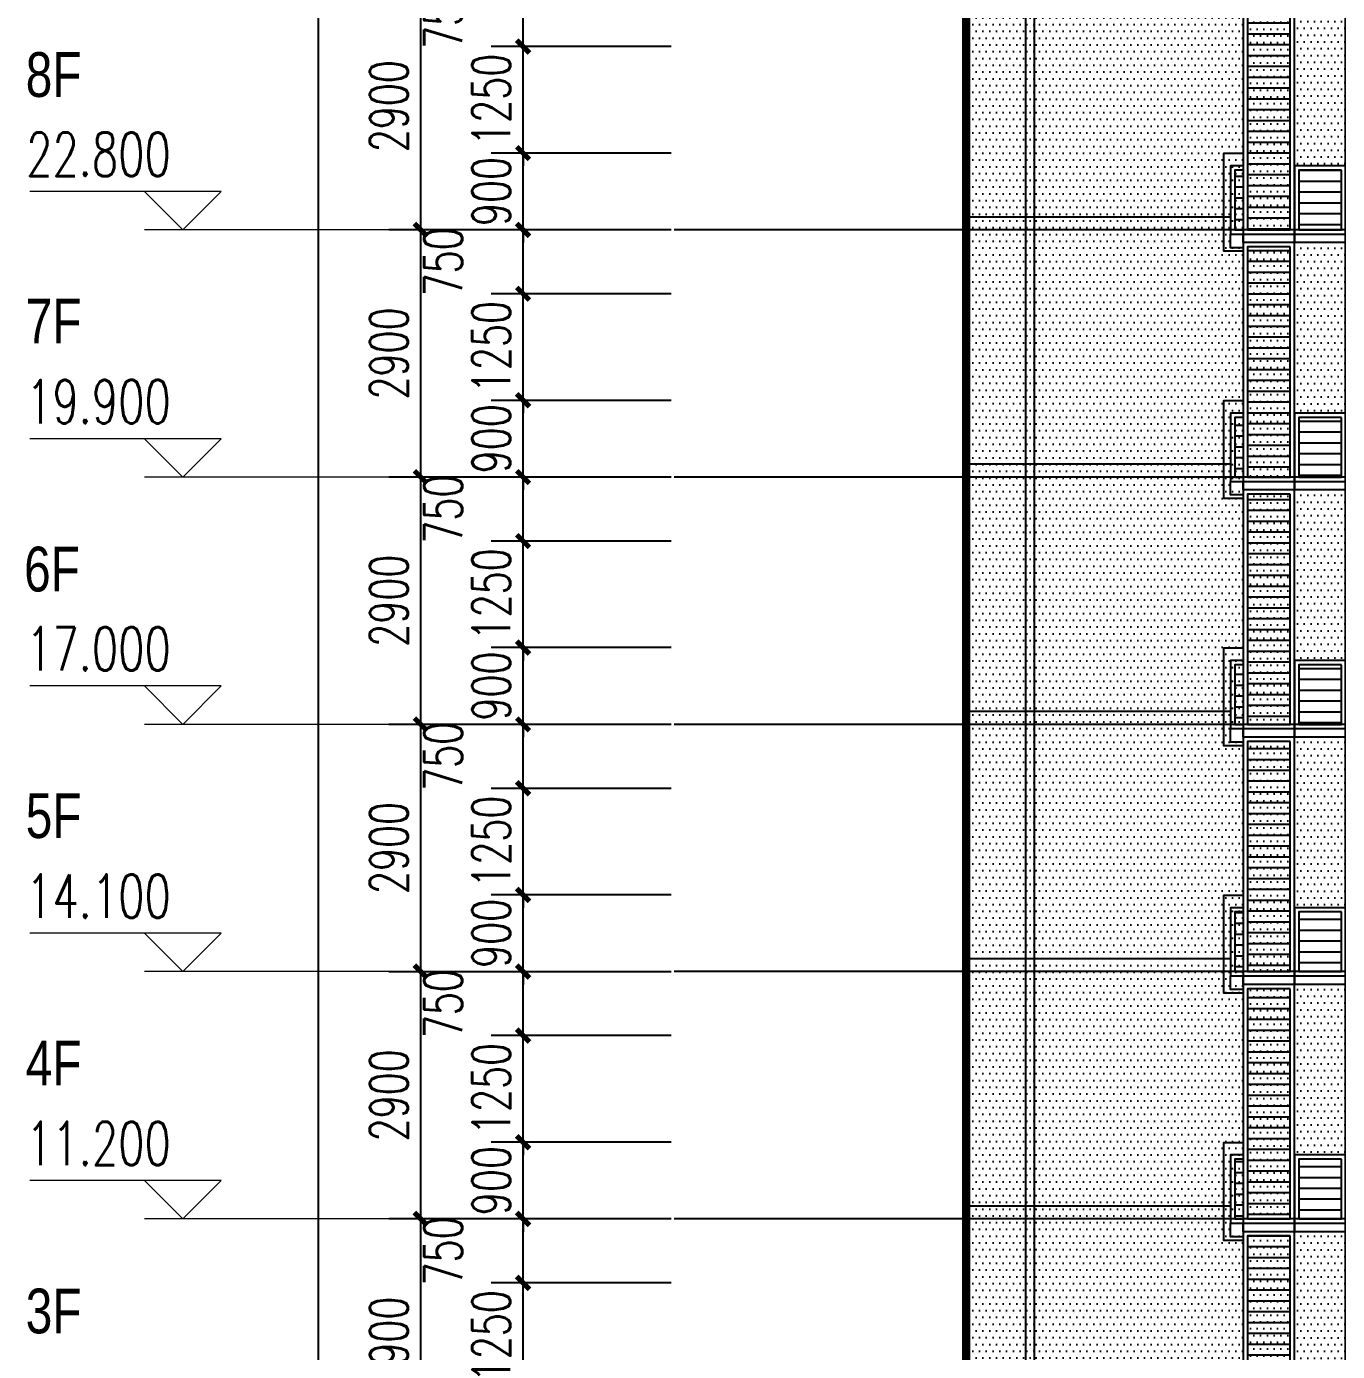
# Model space of a CAD drawing. Header units: millimetres. Extents: x 43 to 235305, y 0 to 139712.
# Drawn here: x 91879 to 107254, y 20837 to 36375 of the extents above; entities that cross this region are included whole.
import ezdxf
from ezdxf.xclip import XClip

# ---------------------------------------------------------------- set-up
doc = ezdxf.new("R2010")
doc.units = ezdxf.units.MM
doc.header["$XCLIPFRAME"] = 2
for name, pattern in [('CONTINOUS', [0]), ('DASH', [0.35, 0.25, -0.1]), ('DOTE', [2.42, 2, -0.2, 0.02, -0.2])]:
    doc.linetypes.add(name, pattern=pattern)
for name, color, linetype in [('A-AXIS', 1, 'DOTE'), ('A-AXIS-DIMS', 3, 'Continuous'), ('A-DRWD-DIMS', 144, 'Continuous'), ('A-ELEV-DRWD', 130, 'Continuous'), ('A-ELEV-LINE', 30, 'Continuous'), ('A-ELEV-LINE1', 33, 'Continuous'), ('A-ELEV-LINE2', 55, 'Continuous'), ('A-ELEV-OPEN', 253, 'Continuous'), ('A-ELEV-OUT2', 6, 'CONTINOUS'), ('A-ELEV-PATT', 55, 'Continuous'), ('A-ELEV-SHUT', 215, 'Continuous'), ('A-HATH1', 251, 'Continuous'), ('A-ROOM-NAME', 255, 'Continuous'), ('A-WALL', 2, 'Continuous'), ('AXIS', 3, 'Continuous'), ('PUB_TEXT', 7, 'Continuous'), ('Sun', 138, 'Continuous')]:
    doc.layers.add(name, color=color, linetype=linetype)
doc.styles.add('_TCH_DIM', font='SIMPLEX', dxfattribs={"bigfont": 'GBCBIG'})
doc.styles.add('_TCH_DIM_T3', font='SIMPLEX', dxfattribs={"width": 0.705882, "bigfont": 'GBCBIG'})
doc.styles.add('ZBHZ', font='zbxw.shx', dxfattribs={"width": 0.7, "bigfont": 'zbhz.shx'})
doc.dimstyles.new('_TCH_ARCH&&150', dxfattribs={"dimtxt": 446.25, "dimasz": 150, "dimexe": 375, "dimexo": 450, "dimgap": 150, "dimtad": 1, "dimdec": 0, "dimzin": 0, "dimdsep": 46, "dimtxsty": '_TCH_DIM_T3', "dimblk": 'ARCHTICK', "dimcen": 0.09, "dimclrt": 7, "dimazin": 2, "dimtfac": 1, "dimtdec": 0, "dimtix": 1, "dimtmove": 2, "dimatfit": 3, "dimfxl": 1, "dimtolj": 1, "dimtzin": 0, "dimarcsym": 0})

# ---------------------------------------------------------------- blocks, each defined once
blk = doc.blocks.new('A$C38F80F9D')
at = {"layer": 'A-ELEV-PATT'}
h = blk.add_hatch(dxfattribs=at)
h.set_pattern_fill('ANSI31', color=256, scale=80, angle=135, style=0)
h.set_pattern_definition([(180, (-95221.56, 77593.16), (-2e-14, -127), [])])
h.paths.add_polyline_path([(-250, 2400), (550, 2400), (550, 270), (-250, 270)])
at = {"layer": 'A-HATH1'}
h = blk.add_hatch(dxfattribs=at)
h.set_pattern_fill('DOTS', color=256, scale=50, style=0)
h.set_pattern_definition([(7e-15, (-250, 350), (39.6875, 79.375), [0, -79.375])])
h.paths.add_polyline_path([(-250, 2400), (550, 2400), (550, 270), (-250, 270)])
at = {"layer": 'A-ELEV-SHUT'}
for points in [[(-300, 2450), (600, 2450), (600, 220), (-300, 220)], [(-250, 2400), (550, 2400), (550, 270), (-250, 270)]]:
    blk.add_lwpolyline(points, close=True, dxfattribs=at)
blk = doc.blocks.new('A$C26D120F1')
blk.add_circle((0, 0), 12.5)
blk = doc.blocks.new('A$C6A1F32F0')
at = {"layer": 'Sun'}
blk.add_lwpolyline([(810, 250), (0, 250), (0, -50), (810, -50)], close=True, dxfattribs=at)
at = {"layer": 'Sun', "color": 8, "linetype": 'DASH', "ltscale": 0.2}
blk.add_lwpolyline([(760, 200), (50, 200), (50, 0), (760, 0)], close=True, dxfattribs=at)
at = {"layer": 'Sun'}
for centre in [(80, 175), (130, 175), (280, 175), (330, 175), (480, 175), (530, 175), (730, 175), (80, 125), (80, 75), (80, 25), (330, 125), (380, 125), (380, 75), (380, 25), (480, 75), (480, 25), (530, 125), (530, 75), (530, 25), (580, 125), (580, 75), (580, 25), (680, 75), (680, 25), (730, 125), (730, 75), (730, 25)]:
    blk.add_circle(centre, 5, dxfattribs=at)
for p in [(80, 200), (80, 150), (130, 200), (180, 200), (180, 150), (230, 200), (230, 150), (280, 200), (280, 150), (330, 200), (330, 150), (430, 200), (430, 150), (480, 200), (480, 150), (530, 200), (530, 150), (580, 200), (580, 150), (630, 200), (630, 150), (680, 200), (680, 150), (730, 200), (730, 150), (80, 100), (80, 50), (80, 0), (130, 0), (180, 100), (180, 50), (180, 0), (230, 100), (230, 50), (230, 0), (280, 100), (280, 50), (280, 0), (330, 100), (330, 50), (330, 0), (380, 100), (380, 50), (380, 0), (430, 100), (430, 50), (430, 0), (480, 100), (480, 50), (480, 0), (530, 100), (530, 50), (530, 0), (580, 100), (580, 50), (580, 0), (630, 0), (680, 100), (680, 50), (680, 0), (730, 100), (730, 50), (730, 0)]:
    blk.add_blockref('A$C26D120F1', p, dxfattribs=at)
blk = doc.blocks.new('A$C1D411380')
at = {"layer": 'A-ELEV-DRWD'}
for points in [[(50, 2100), (500, 2100), (500, 1200), (50, 1200)], [(100, 2050), (450, 2050), (450, 1250), (100, 1250)], [(50, 1150), (500, 1150), (500, 950), (50, 950)]]:
    blk.add_lwpolyline(points, close=True, dxfattribs=at)
at = {"layer": 'A-ELEV-LINE1'}
blk.add_lwpolyline([(550, 1200), (550, 1200), (550, 900), (0, 900), (0, 2150), (550, 2150), (550, 1150)], dxfattribs=at)
at = {"layer": 'A-ELEV-OPEN'}
blk.add_lwpolyline([(50, 1200), (275, 2100), (500, 1200)], dxfattribs=at)
at = {"layer": 'Sun'}
blk.add_blockref('A$C6A1F32F0', (-130, 950), dxfattribs=at)
blk = doc.blocks.new('A$C79B806BD')
at = {"layer": 'A-ELEV-LINE1'}
for p, q in [((50, 670), (950, 670)), ((50, 670), (50, 0)), ((50, 0), (950, 0))]:
    blk.add_line(p, q, dxfattribs=at)
blk = doc.blocks.new('A$C5196594A')
at = {"layer": 'A-ELEV-PATT'}
h = blk.add_hatch(dxfattribs=at)
h.set_pattern_fill('ANSI31', color=256, scale=80, angle=135, style=0)
h.set_pattern_definition([(180, (-94371.55, 79593.16), (-2e-14, -127), [])])
h.paths.add_polyline_path([(50, 2850), (550, 2850), (550, 150), (50, 150)])
at = {"layer": 'A-HATH1'}
h = blk.add_hatch(dxfattribs=at)
h.set_pattern_fill('DOTS', color=256, scale=50, style=0)
h.set_pattern_definition([(0, (50, 150), (39.6875, 79.375), [0, -79.375])])
h.paths.add_polyline_path([(50, 2850), (550, 2850), (550, 150), (50, 150)])
at = {"layer": 'A-ELEV-LINE'}
blk.add_lwpolyline([(0, 0), (600, 0), (600, 100), (0, 100)], close=True, dxfattribs=at)
at = {"layer": 'A-ELEV-SHUT'}
for points in [[(0, 2900), (600, 2900), (600, 100), (0, 100)], [(50, 2850), (550, 2850), (550, 150), (50, 150)]]:
    blk.add_lwpolyline(points, close=True, dxfattribs=at)
blk = doc.blocks.new('A$C25156A68')
at = {"layer": 'A-ELEV-PATT'}
h = blk.add_hatch(dxfattribs=at)
h.set_pattern_fill('ANSI31', color=256, scale=80, angle=135, style=0)
h.set_pattern_definition([(180, (-96021.55, 77543.16), (-2e-14, -127), [])])
h.paths.add_polyline_path([(50, 850), (550, 850), (550, 150), (50, 150)])
at = {"layer": 'A-ELEV-LINE'}
blk.add_lwpolyline([(0, 100), (0, -60), (600, -60), (600, 100)], close=True, dxfattribs=at)
at = {"layer": 'A-ELEV-SHUT'}
for points in [[(0, 900), (600, 900), (600, 100), (0, 100)], [(50, 850), (550, 850), (550, 150), (50, 150)]]:
    blk.add_lwpolyline(points, close=True, dxfattribs=at)
blk = doc.blocks.new('A$C503F3A81')
at = {"layer": 'A-ELEV-PATT'}
h = blk.add_hatch(dxfattribs=at)
h.set_pattern_fill('ANSI31', color=256, scale=80, angle=135, style=0)
h.set_pattern_definition([(180, (-85371.56, 80893.16), (-2e-14, -127), [])])
h.paths.add_polyline_path([(10700, 4200), (11200, 4200), (11200, 3500), (10700, 3500)])
h = blk.add_hatch(dxfattribs=at)
h.set_pattern_fill('ANSI31', color=256, scale=80, angle=135, style=0)
h.set_pattern_definition([(180, (-85371.56, 77993.16), (-2e-14, -127), [])])
h.paths.add_polyline_path([(10700, 1300), (11200, 1300), (11200, 600), (10700, 600)])
at = {"layer": 'A-HATH1'}
h = blk.add_hatch(dxfattribs=at)
h.set_pattern_fill('DOTS', color=256, scale=50, style=0)
h.set_pattern_definition([(7e-15, (-0.0005, 3650), (39.6875, 79.375), [0, -79.375])])
h.paths.add_polyline_path([(1550, 5800), (1550, 6520), (1520, 6520), (1520, 6550), (0, 6550), (0, 6520), (0, 5800), (0, 3650), (1550, 3650)])
h = blk.add_hatch(dxfattribs=at)
h.set_pattern_fill('DOTS', color=256, scale=50, style=0)
h.set_pattern_definition([(7e-15, (1550, 5800), (39.6875, 79.375), [0, -79.375])])
h.paths.add_polyline_path([(2450, 6520), (1550, 6520), (1550, 5800), (2450, 5800)])
h = blk.add_hatch(dxfattribs=at)
h.set_pattern_fill('DOTS', color=256, scale=50, style=0)
h.set_pattern_definition([(7e-15, (11850, 600), (39.6875, 79.375), [0, -79.375])])
h.paths.add_polyline_path([(14300, 6400), (12000, 6400), (12000, 6250), (11850, 6250), (11850, 3450), (12000, 3450), (12000, 3350), (11850, 3350), (11850, 1350), (11850, 600), (12000, 600), (14300, 600)])
h = blk.add_hatch(dxfattribs=at)
h.set_pattern_fill('DOTS', color=256, scale=50, style=0)
h.set_pattern_definition([(7e-15, (14300, 600), (39.6875, 79.375), [0, -79.375])])
h.paths.add_polyline_path([(15100, 6400), (14300, 6400), (14300, 600), (15100, 600)])
h = blk.add_hatch(dxfattribs=at)
h.set_pattern_fill('DOTS', color=256, scale=50, style=0)
h.set_pattern_definition([(7e-15, (10650, 4250), (39.6875, 79.375), [0, -79.375])])
h.paths.add_polyline_path([(11250, 6250), (10650, 6250), (10650, 4250), (11250, 4250)])
h = blk.add_hatch(dxfattribs=at)
h.set_pattern_fill('DOTS', color=256, scale=50, style=0)
h.set_pattern_definition([(7e-15, (5750, 3650), (39.6875, 79.375), [0, -79.375])])
h.paths.add_polyline_path([(6300, 4400), (5750, 4400), (5750, 3650), (6300, 3650)])
h = blk.add_hatch(dxfattribs=at)
h.set_pattern_fill('DOTS', color=256, scale=50, style=0)
h.set_pattern_definition([(7e-15, (-0.0004, 750), (39.6875, 79.375), [0, -79.375])])
h.paths.add_polyline_path([(1550, 2900), (2450, 2900), (2450, 3650), (0, 3650), (0, 3620), (0, 2900), (0, 750), (1550, 750)])
h = blk.add_hatch(dxfattribs=at)
h.set_pattern_fill('DOTS', color=256, scale=50, style=0)
h.set_pattern_definition([(7e-15, (5750, 750), (39.6875, 79.375), [0, -79.375])])
h.paths.add_polyline_path([(6300, 3650), (5750, 3650), (5750, 2750), (6300, 2750)])
h = blk.add_hatch(dxfattribs=at)
h.set_pattern_fill('DOTS', color=256, scale=50, style=0)
h.set_pattern_definition([(7e-15, (10650, 1350), (39.6875, 79.375), [0, -79.375])])
h.paths.add_polyline_path([(11250, 3350), (10650, 3350), (10650, 1350), (11250, 1350)])
at = {"layer": 'A-ELEV-LINE'}
for points in [[(10650, 3450), (10650, 3350), (11250, 3350), (11250, 3450)], [(10650, 550), (10650, 450), (11250, 450), (11250, 550)]]:
    blk.add_lwpolyline(points, close=True, dxfattribs=at)
at = {"layer": 'A-ELEV-LINE1'}
for p, q in [((2450, 600), (2450, 6550)), ((10650, 600), (10650, 6400)), ((11250, 600), (11250, 6400)), ((14300, 600), (14300, 6400)), ((15100, 600), (15100, 6400))]:
    blk.add_line(p, q, dxfattribs=at)
at = {"layer": 'A-ELEV-LINE2'}
for p, q in [((5750, 5650), (5750, 6580)), ((6300, 5640), (6300, 6580)), ((5750, 2750), (5750, 4400)), ((6300, 2750), (6300, 4400)), ((0, 3650), (1550, 3650)), ((2450, 3650), (5750, 3650)), ((6300, 3650), (10650, 3650)), ((12000, 3650), (15100, 3650)), ((5750, 1500), (5750, 750)), ((6300, 1500), (6300, 750)), ((0, 750), (1550, 750)), ((2450, 750), (5750, 750)), ((6300, 750), (10650, 750)), ((12000, 750), (15100, 750))]:
    blk.add_line(p, q, dxfattribs=at)
at = {"layer": 'A-ELEV-SHUT'}
for points in [[(10650, 4250), (11250, 4250), (11250, 3450), (10650, 3450)], [(10700, 4200), (11200, 4200), (11200, 3500), (10700, 3500)], [(10650, 1350), (11250, 1350), (11250, 550), (10650, 550)], [(10700, 1300), (11200, 1300), (11200, 600), (10700, 600)]]:
    blk.add_lwpolyline(points, close=True, dxfattribs=at)
ref = blk.add_blockref('A$C25156A68', (11400, 3350))
XClip(ref).set_block_clipping_path([(449.9996244429, -101.2325719561), (676.9703550064, 1047.1839942954)])
ref = blk.add_blockref('A$C79B806BD', (1500, 2900))
XClip(ref).set_block_clipping_path([(-256.0595435794, -0.0003583494), (950.0015086988, 2111.0845140356)])
blk.add_blockref('A$C1D411380', (5750, 600))
ref = blk.add_blockref('A$C25156A68', (11400, 450))
XClip(ref).set_block_clipping_path([(449.9996244429, -101.2325719561), (676.9703550064, 1047.1839942954)])
ref = blk.add_blockref('A$C79B806BD', (1500, 0))
XClip(ref).set_block_clipping_path([(-256.0595435794, -0.0003583494), (950.0015086988, 2111.0845140356)])
at = {"layer": 'A-ELEV-LINE1'}
for p in [(11250, 3350), (11250, 450)]:
    blk.add_blockref('A$C5196594A', p, dxfattribs=at)
at = {"layer": 'A-ELEV-LINE2'}
blk.add_blockref('A$C1D411380', (5750, 3500), dxfattribs=at)
at = {"layer": 'A-WALL'}
for p in [(1850, 3350), (1850, 450)]:
    blk.add_blockref('A$C38F80F9D', p, dxfattribs=at)
blk = doc.blocks.new('_ArchTick')
at = {"color": 0, "linetype": 'ByBlock', "const_width": 0.4}
blk.add_lwpolyline([(-0.5, -0.5), (0.5, 0.5)], dxfattribs=at)
blk = doc.blocks.new('*D4102')
at = {"layer": 'A-AXIS-DIMS', "color": 0, "lineweight": -2, "transparency": 16777216}
for p, q in [((99026, 22391), (96128, 22391)), ((96503, 19491), (96503, 22391)), ((99026, 19491), (96128, 19491))]:
    blk.add_line(p, q, dxfattribs=at)
at = {"layer": 'Defpoints', "color": 0, "transparency": 16777216}
for p in [(96503, 22391), (99476, 22391), (99476, 19491)]:
    blk.add_point(p, dxfattribs=at)
at = {"layer": 'A-AXIS-DIMS', "color": 0, "lineweight": -2, "transparency": 16777216, "xscale": 150, "yscale": 150, "zscale": 150}
for p, rotation in [((96503, 22391), 90), ((96503, 19491), 270)]:
    blk.add_blockref('_ArchTick', p, dxfattribs=dict(at, rotation=rotation))
at = {"layer": 'A-AXIS-DIMS', "color": 7, "transparency": 16777216, "insert": (96130, 20941), "char_height": 446.2, "attachment_point": 5, "rotation": 90, "style": '_TCH_DIM_T3'}
blk.add_mtext('\\A1;2900', dxfattribs=at)
blk = doc.blocks.new('*D4103')
at = {"layer": 'A-AXIS-DIMS', "color": 0, "lineweight": -2, "transparency": 16777216}
for p, q in [((99026, 25291), (96128, 25291)), ((96503, 22391), (96503, 25291)), ((99026, 22391), (96128, 22391))]:
    blk.add_line(p, q, dxfattribs=at)
at = {"layer": 'Defpoints', "color": 0, "transparency": 16777216}
for p in [(96503, 25291), (99476, 25291), (99476, 22391)]:
    blk.add_point(p, dxfattribs=at)
at = {"layer": 'A-AXIS-DIMS', "color": 0, "lineweight": -2, "transparency": 16777216, "xscale": 150, "yscale": 150, "zscale": 150}
for p, rotation in [((96503, 25291), 90), ((96503, 22391), 270)]:
    blk.add_blockref('_ArchTick', p, dxfattribs=dict(at, rotation=rotation))
at = {"layer": 'A-AXIS-DIMS', "color": 7, "transparency": 16777216, "insert": (96130, 23841), "char_height": 446.2, "attachment_point": 5, "rotation": 90, "style": '_TCH_DIM_T3'}
blk.add_mtext('\\A1;2900', dxfattribs=at)
blk = doc.blocks.new('*D4104')
at = {"layer": 'A-AXIS-DIMS', "color": 0, "lineweight": -2, "transparency": 16777216}
for p, q in [((99026, 28191), (96128, 28191)), ((96503, 25291), (96503, 28191)), ((99026, 25291), (96128, 25291))]:
    blk.add_line(p, q, dxfattribs=at)
at = {"layer": 'Defpoints', "color": 0, "transparency": 16777216}
for p in [(96503, 28191), (99476, 28191), (99476, 25291)]:
    blk.add_point(p, dxfattribs=at)
at = {"layer": 'A-AXIS-DIMS', "color": 0, "lineweight": -2, "transparency": 16777216, "xscale": 150, "yscale": 150, "zscale": 150}
for p, rotation in [((96503, 28191), 90), ((96503, 25291), 270)]:
    blk.add_blockref('_ArchTick', p, dxfattribs=dict(at, rotation=rotation))
at = {"layer": 'A-AXIS-DIMS', "color": 7, "transparency": 16777216, "insert": (96130, 26741), "char_height": 446.2, "attachment_point": 5, "rotation": 90, "style": '_TCH_DIM_T3'}
blk.add_mtext('\\A1;2900', dxfattribs=at)
blk = doc.blocks.new('*D4105')
at = {"layer": 'A-AXIS-DIMS', "color": 0, "lineweight": -2, "transparency": 16777216}
for p, q in [((99026, 31091), (96128, 31091)), ((96503, 28191), (96503, 31091)), ((99026, 28191), (96128, 28191))]:
    blk.add_line(p, q, dxfattribs=at)
at = {"layer": 'Defpoints', "color": 0, "transparency": 16777216}
for p in [(96503, 31091), (99476, 31091), (99476, 28191)]:
    blk.add_point(p, dxfattribs=at)
at = {"layer": 'A-AXIS-DIMS', "color": 0, "lineweight": -2, "transparency": 16777216, "xscale": 150, "yscale": 150, "zscale": 150}
for p, rotation in [((96503, 31091), 90), ((96503, 28191), 270)]:
    blk.add_blockref('_ArchTick', p, dxfattribs=dict(at, rotation=rotation))
at = {"layer": 'A-AXIS-DIMS', "color": 7, "transparency": 16777216, "insert": (96130, 29641), "char_height": 446.2, "attachment_point": 5, "rotation": 90, "style": '_TCH_DIM_T3'}
blk.add_mtext('\\A1;2900', dxfattribs=at)
blk = doc.blocks.new('*D4106')
at = {"layer": 'A-AXIS-DIMS', "color": 0, "lineweight": -2, "transparency": 16777216}
for p, q in [((99026, 33991), (96128, 33991)), ((96503, 31091), (96503, 33991)), ((99026, 31091), (96128, 31091))]:
    blk.add_line(p, q, dxfattribs=at)
at = {"layer": 'Defpoints', "color": 0, "transparency": 16777216}
for p in [(96503, 33991), (99476, 33991), (99476, 31091)]:
    blk.add_point(p, dxfattribs=at)
at = {"layer": 'A-AXIS-DIMS', "color": 0, "lineweight": -2, "transparency": 16777216, "xscale": 150, "yscale": 150, "zscale": 150}
for p, rotation in [((96503, 33991), 90), ((96503, 31091), 270)]:
    blk.add_blockref('_ArchTick', p, dxfattribs=dict(at, rotation=rotation))
at = {"layer": 'A-AXIS-DIMS', "color": 7, "transparency": 16777216, "insert": (96130, 32541), "char_height": 446.2, "attachment_point": 5, "rotation": 90, "style": '_TCH_DIM_T3'}
blk.add_mtext('\\A1;2900', dxfattribs=at)
blk = doc.blocks.new('*D4107')
at = {"layer": 'A-AXIS-DIMS', "color": 0, "lineweight": -2, "transparency": 16777216}
for p, q in [((99026, 36891), (96128, 36891)), ((96503, 33991), (96503, 36891)), ((99026, 33991), (96128, 33991))]:
    blk.add_line(p, q, dxfattribs=at)
at = {"layer": 'Defpoints', "color": 0, "transparency": 16777216}
for p in [(96503, 36891), (99476, 36891), (99476, 33991)]:
    blk.add_point(p, dxfattribs=at)
at = {"layer": 'A-AXIS-DIMS', "color": 0, "lineweight": -2, "transparency": 16777216, "xscale": 150, "yscale": 150, "zscale": 150}
for p, rotation in [((96503, 36891), 90), ((96503, 33991), 270)]:
    blk.add_blockref('_ArchTick', p, dxfattribs=dict(at, rotation=rotation))
at = {"layer": 'A-AXIS-DIMS', "color": 7, "transparency": 16777216, "insert": (96130, 35441), "char_height": 446.2, "attachment_point": 5, "rotation": 90, "style": '_TCH_DIM_T3'}
blk.add_mtext('\\A1;2900', dxfattribs=at)
blk = doc.blocks.new('*D3914')
at = {"layer": 'A-AXIS-DIMS', "color": 0, "lineweight": -2, "transparency": 16777216}
for p, q in [((97826, 112291), (94928, 112291)), ((95303, 11041), (95303, 112291)), ((97826, 11041), (94928, 11041))]:
    blk.add_line(p, q, dxfattribs=at)
at = {"layer": 'Defpoints', "color": 0, "transparency": 16777216}
for p in [(95303, 112291), (98276, 112291), (98276, 11041)]:
    blk.add_point(p, dxfattribs=at)
at = {"layer": 'A-AXIS-DIMS', "color": 0, "lineweight": -2, "transparency": 16777216, "xscale": 150, "yscale": 150, "zscale": 150}
for p, rotation in [((95303, 112291), 90), ((95303, 11041), 270)]:
    blk.add_blockref('_ArchTick', p, dxfattribs=dict(at, rotation=rotation))
at = {"layer": 'A-AXIS-DIMS', "color": 7, "transparency": 16777216, "insert": (94930, 61666), "char_height": 446.2, "attachment_point": 5, "rotation": 90, "style": '_TCH_DIM_T3'}
blk.add_mtext('\\A1;101250', dxfattribs=at)
blk = doc.blocks.new('*D3726')
at = {"layer": 'A-DRWD-DIMS', "color": 0, "lineweight": -2, "transparency": 16777216}
for p, q in [((97703, 21641), (97703, 21791)), ((99439, 21641), (97328, 21641)), ((97703, 20391), (97703, 21641)), ((99439, 20391), (97328, 20391)), ((97703, 20391), (97703, 20241))]:
    blk.add_line(p, q, dxfattribs=at)
at = {"layer": 'Defpoints', "color": 0, "transparency": 16777216}
for p in [(97703, 21641), (99889, 21641), (99889, 20391)]:
    blk.add_point(p, dxfattribs=at)
at = {"layer": 'A-DRWD-DIMS', "color": 0, "lineweight": -2, "transparency": 16777216, "xscale": 150, "yscale": 150, "zscale": 150}
for p, rotation in [((97703, 21641), 270), ((97703, 20391), 90)]:
    blk.add_blockref('_ArchTick', p, dxfattribs=dict(at, rotation=rotation))
at = {"layer": 'A-DRWD-DIMS', "color": 7, "transparency": 16777216, "insert": (97330, 21016), "char_height": 446.2, "attachment_point": 5, "rotation": 90, "style": '_TCH_DIM_T3'}
blk.add_mtext('\\A1;1250', dxfattribs=at)
blk = doc.blocks.new('*D3727')
at = {"layer": 'A-DRWD-DIMS', "color": 0, "lineweight": -2, "transparency": 16777216}
for p, q in [((99439, 22391), (97328, 22391)), ((97703, 21641), (97703, 22391)), ((99439, 21641), (97328, 21641))]:
    blk.add_line(p, q, dxfattribs=at)
at = {"layer": 'Defpoints', "color": 0, "transparency": 16777216}
for p in [(97703, 22391), (99889, 22391), (99889, 21641)]:
    blk.add_point(p, dxfattribs=at)
at = {"layer": 'A-DRWD-DIMS', "color": 0, "lineweight": -2, "transparency": 16777216, "xscale": 150, "yscale": 150, "zscale": 150}
for p, rotation in [((97703, 22391), 90), ((97703, 21641), 270)]:
    blk.add_blockref('_ArchTick', p, dxfattribs=dict(at, rotation=rotation))
at = {"layer": 'A-DRWD-DIMS', "color": 7, "transparency": 16777216, "insert": (96766, 22016), "char_height": 446.2, "attachment_point": 5, "rotation": 90, "style": '_TCH_DIM_T3'}
blk.add_mtext('\\A1;750', dxfattribs=at)
blk = doc.blocks.new('*D3728')
at = {"layer": 'A-DRWD-DIMS', "color": 0, "lineweight": -2, "transparency": 16777216}
for p, q in [((97703, 23291), (97703, 23441)), ((99439, 23291), (97328, 23291)), ((97703, 22391), (97703, 23291)), ((99439, 22391), (97328, 22391)), ((97703, 22391), (97703, 22241))]:
    blk.add_line(p, q, dxfattribs=at)
at = {"layer": 'Defpoints', "color": 0, "transparency": 16777216}
for p in [(97703, 23291), (99889, 23291), (99889, 22391)]:
    blk.add_point(p, dxfattribs=at)
at = {"layer": 'A-DRWD-DIMS', "color": 0, "lineweight": -2, "transparency": 16777216, "xscale": 150, "yscale": 150, "zscale": 150}
for p, rotation in [((97703, 23291), 270), ((97703, 22391), 90)]:
    blk.add_blockref('_ArchTick', p, dxfattribs=dict(at, rotation=rotation))
at = {"layer": 'A-DRWD-DIMS', "color": 7, "transparency": 16777216, "insert": (97330, 22841), "char_height": 446.2, "attachment_point": 5, "rotation": 90, "style": '_TCH_DIM_T3'}
blk.add_mtext('\\A1;900', dxfattribs=at)
blk = doc.blocks.new('*D3729')
at = {"layer": 'A-DRWD-DIMS', "color": 0, "lineweight": -2, "transparency": 16777216}
for p, q in [((97703, 24541), (97703, 24691)), ((99439, 24541), (97328, 24541)), ((97703, 23291), (97703, 24541)), ((99439, 23291), (97328, 23291)), ((97703, 23291), (97703, 23141))]:
    blk.add_line(p, q, dxfattribs=at)
at = {"layer": 'Defpoints', "color": 0, "transparency": 16777216}
for p in [(97703, 24541), (99889, 24541), (99889, 23291)]:
    blk.add_point(p, dxfattribs=at)
at = {"layer": 'A-DRWD-DIMS', "color": 0, "lineweight": -2, "transparency": 16777216, "xscale": 150, "yscale": 150, "zscale": 150}
for p, rotation in [((97703, 24541), 270), ((97703, 23291), 90)]:
    blk.add_blockref('_ArchTick', p, dxfattribs=dict(at, rotation=rotation))
at = {"layer": 'A-DRWD-DIMS', "color": 7, "transparency": 16777216, "insert": (97330, 23916), "char_height": 446.2, "attachment_point": 5, "rotation": 90, "style": '_TCH_DIM_T3'}
blk.add_mtext('\\A1;1250', dxfattribs=at)
blk = doc.blocks.new('*D3730')
at = {"layer": 'A-DRWD-DIMS', "color": 0, "lineweight": -2, "transparency": 16777216}
for p, q in [((99439, 25291), (97328, 25291)), ((97703, 24541), (97703, 25291)), ((99439, 24541), (97328, 24541))]:
    blk.add_line(p, q, dxfattribs=at)
at = {"layer": 'Defpoints', "color": 0, "transparency": 16777216}
for p in [(97703, 25291), (99889, 25291), (99889, 24541)]:
    blk.add_point(p, dxfattribs=at)
at = {"layer": 'A-DRWD-DIMS', "color": 0, "lineweight": -2, "transparency": 16777216, "xscale": 150, "yscale": 150, "zscale": 150}
for p, rotation in [((97703, 25291), 90), ((97703, 24541), 270)]:
    blk.add_blockref('_ArchTick', p, dxfattribs=dict(at, rotation=rotation))
at = {"layer": 'A-DRWD-DIMS', "color": 7, "transparency": 16777216, "insert": (96766, 24916), "char_height": 446.2, "attachment_point": 5, "rotation": 90, "style": '_TCH_DIM_T3'}
blk.add_mtext('\\A1;750', dxfattribs=at)
blk = doc.blocks.new('*D3731')
at = {"layer": 'A-DRWD-DIMS', "color": 0, "lineweight": -2, "transparency": 16777216}
for p, q in [((97703, 26191), (97703, 26341)), ((99439, 26191), (97328, 26191)), ((97703, 25291), (97703, 26191)), ((99439, 25291), (97328, 25291)), ((97703, 25291), (97703, 25141))]:
    blk.add_line(p, q, dxfattribs=at)
at = {"layer": 'Defpoints', "color": 0, "transparency": 16777216}
for p in [(97703, 26191), (99889, 26191), (99889, 25291)]:
    blk.add_point(p, dxfattribs=at)
at = {"layer": 'A-DRWD-DIMS', "color": 0, "lineweight": -2, "transparency": 16777216, "xscale": 150, "yscale": 150, "zscale": 150}
for p, rotation in [((97703, 26191), 270), ((97703, 25291), 90)]:
    blk.add_blockref('_ArchTick', p, dxfattribs=dict(at, rotation=rotation))
at = {"layer": 'A-DRWD-DIMS', "color": 7, "transparency": 16777216, "insert": (97330, 25741), "char_height": 446.2, "attachment_point": 5, "rotation": 90, "style": '_TCH_DIM_T3'}
blk.add_mtext('\\A1;900', dxfattribs=at)
blk = doc.blocks.new('*D3732')
at = {"layer": 'A-DRWD-DIMS', "color": 0, "lineweight": -2, "transparency": 16777216}
for p, q in [((97703, 27441), (97703, 27591)), ((99439, 27441), (97328, 27441)), ((97703, 26191), (97703, 27441)), ((99439, 26191), (97328, 26191)), ((97703, 26191), (97703, 26041))]:
    blk.add_line(p, q, dxfattribs=at)
at = {"layer": 'Defpoints', "color": 0, "transparency": 16777216}
for p in [(97703, 27441), (99889, 27441), (99889, 26191)]:
    blk.add_point(p, dxfattribs=at)
at = {"layer": 'A-DRWD-DIMS', "color": 0, "lineweight": -2, "transparency": 16777216, "xscale": 150, "yscale": 150, "zscale": 150}
for p, rotation in [((97703, 27441), 270), ((97703, 26191), 90)]:
    blk.add_blockref('_ArchTick', p, dxfattribs=dict(at, rotation=rotation))
at = {"layer": 'A-DRWD-DIMS', "color": 7, "transparency": 16777216, "insert": (97330, 26816), "char_height": 446.2, "attachment_point": 5, "rotation": 90, "style": '_TCH_DIM_T3'}
blk.add_mtext('\\A1;1250', dxfattribs=at)
blk = doc.blocks.new('*D3733')
at = {"layer": 'A-DRWD-DIMS', "color": 0, "lineweight": -2, "transparency": 16777216}
for p, q in [((99439, 28191), (97328, 28191)), ((97703, 27441), (97703, 28191)), ((99439, 27441), (97328, 27441))]:
    blk.add_line(p, q, dxfattribs=at)
at = {"layer": 'Defpoints', "color": 0, "transparency": 16777216}
for p in [(97703, 28191), (99889, 28191), (99889, 27441)]:
    blk.add_point(p, dxfattribs=at)
at = {"layer": 'A-DRWD-DIMS', "color": 0, "lineweight": -2, "transparency": 16777216, "xscale": 150, "yscale": 150, "zscale": 150}
for p, rotation in [((97703, 28191), 90), ((97703, 27441), 270)]:
    blk.add_blockref('_ArchTick', p, dxfattribs=dict(at, rotation=rotation))
at = {"layer": 'A-DRWD-DIMS', "color": 7, "transparency": 16777216, "insert": (96766, 27816), "char_height": 446.2, "attachment_point": 5, "rotation": 90, "style": '_TCH_DIM_T3'}
blk.add_mtext('\\A1;750', dxfattribs=at)
blk = doc.blocks.new('*D3734')
at = {"layer": 'A-DRWD-DIMS', "color": 0, "lineweight": -2, "transparency": 16777216}
for p, q in [((97703, 29091), (97703, 29241)), ((99439, 29091), (97328, 29091)), ((97703, 28191), (97703, 29091)), ((99439, 28191), (97328, 28191)), ((97703, 28191), (97703, 28041))]:
    blk.add_line(p, q, dxfattribs=at)
at = {"layer": 'Defpoints', "color": 0, "transparency": 16777216}
for p in [(97703, 29091), (99889, 29091), (99889, 28191)]:
    blk.add_point(p, dxfattribs=at)
at = {"layer": 'A-DRWD-DIMS', "color": 0, "lineweight": -2, "transparency": 16777216, "xscale": 150, "yscale": 150, "zscale": 150}
for p, rotation in [((97703, 29091), 270), ((97703, 28191), 90)]:
    blk.add_blockref('_ArchTick', p, dxfattribs=dict(at, rotation=rotation))
at = {"layer": 'A-DRWD-DIMS', "color": 7, "transparency": 16777216, "insert": (97330, 28641), "char_height": 446.2, "attachment_point": 5, "rotation": 90, "style": '_TCH_DIM_T3'}
blk.add_mtext('\\A1;900', dxfattribs=at)
blk = doc.blocks.new('*D3735')
at = {"layer": 'A-DRWD-DIMS', "color": 0, "lineweight": -2, "transparency": 16777216}
for p, q in [((97703, 30341), (97703, 30491)), ((99439, 30341), (97328, 30341)), ((97703, 29091), (97703, 30341)), ((99439, 29091), (97328, 29091)), ((97703, 29091), (97703, 28941))]:
    blk.add_line(p, q, dxfattribs=at)
at = {"layer": 'Defpoints', "color": 0, "transparency": 16777216}
for p in [(97703, 30341), (99889, 30341), (99889, 29091)]:
    blk.add_point(p, dxfattribs=at)
at = {"layer": 'A-DRWD-DIMS', "color": 0, "lineweight": -2, "transparency": 16777216, "xscale": 150, "yscale": 150, "zscale": 150}
for p, rotation in [((97703, 30341), 270), ((97703, 29091), 90)]:
    blk.add_blockref('_ArchTick', p, dxfattribs=dict(at, rotation=rotation))
at = {"layer": 'A-DRWD-DIMS', "color": 7, "transparency": 16777216, "insert": (97330, 29716), "char_height": 446.2, "attachment_point": 5, "rotation": 90, "style": '_TCH_DIM_T3'}
blk.add_mtext('\\A1;1250', dxfattribs=at)
blk = doc.blocks.new('*D3736')
at = {"layer": 'A-DRWD-DIMS', "color": 0, "lineweight": -2, "transparency": 16777216}
for p, q in [((99439, 31091), (97328, 31091)), ((97703, 30341), (97703, 31091)), ((99439, 30341), (97328, 30341))]:
    blk.add_line(p, q, dxfattribs=at)
at = {"layer": 'Defpoints', "color": 0, "transparency": 16777216}
for p in [(97703, 31091), (99889, 31091), (99889, 30341)]:
    blk.add_point(p, dxfattribs=at)
at = {"layer": 'A-DRWD-DIMS', "color": 0, "lineweight": -2, "transparency": 16777216, "xscale": 150, "yscale": 150, "zscale": 150}
for p, rotation in [((97703, 31091), 90), ((97703, 30341), 270)]:
    blk.add_blockref('_ArchTick', p, dxfattribs=dict(at, rotation=rotation))
at = {"layer": 'A-DRWD-DIMS', "color": 7, "transparency": 16777216, "insert": (96766, 30716), "char_height": 446.2, "attachment_point": 5, "rotation": 90, "style": '_TCH_DIM_T3'}
blk.add_mtext('\\A1;750', dxfattribs=at)
blk = doc.blocks.new('*D3737')
at = {"layer": 'A-DRWD-DIMS', "color": 0, "lineweight": -2, "transparency": 16777216}
for p, q in [((97703, 31991), (97703, 32141)), ((99439, 31991), (97328, 31991)), ((97703, 31091), (97703, 31991)), ((99439, 31091), (97328, 31091)), ((97703, 31091), (97703, 30941))]:
    blk.add_line(p, q, dxfattribs=at)
at = {"layer": 'Defpoints', "color": 0, "transparency": 16777216}
for p in [(97703, 31991), (99889, 31991), (99889, 31091)]:
    blk.add_point(p, dxfattribs=at)
at = {"layer": 'A-DRWD-DIMS', "color": 0, "lineweight": -2, "transparency": 16777216, "xscale": 150, "yscale": 150, "zscale": 150}
for p, rotation in [((97703, 31991), 270), ((97703, 31091), 90)]:
    blk.add_blockref('_ArchTick', p, dxfattribs=dict(at, rotation=rotation))
at = {"layer": 'A-DRWD-DIMS', "color": 7, "transparency": 16777216, "insert": (97330, 31541), "char_height": 446.2, "attachment_point": 5, "rotation": 90, "style": '_TCH_DIM_T3'}
blk.add_mtext('\\A1;900', dxfattribs=at)
blk = doc.blocks.new('*D3738')
at = {"layer": 'A-DRWD-DIMS', "color": 0, "lineweight": -2, "transparency": 16777216}
for p, q in [((97703, 33241), (97703, 33391)), ((99439, 33241), (97328, 33241)), ((97703, 31991), (97703, 33241)), ((99439, 31991), (97328, 31991)), ((97703, 31991), (97703, 31841))]:
    blk.add_line(p, q, dxfattribs=at)
at = {"layer": 'Defpoints', "color": 0, "transparency": 16777216}
for p in [(97703, 33241), (99889, 33241), (99889, 31991)]:
    blk.add_point(p, dxfattribs=at)
at = {"layer": 'A-DRWD-DIMS', "color": 0, "lineweight": -2, "transparency": 16777216, "xscale": 150, "yscale": 150, "zscale": 150}
for p, rotation in [((97703, 33241), 270), ((97703, 31991), 90)]:
    blk.add_blockref('_ArchTick', p, dxfattribs=dict(at, rotation=rotation))
at = {"layer": 'A-DRWD-DIMS', "color": 7, "transparency": 16777216, "insert": (97330, 32616), "char_height": 446.2, "attachment_point": 5, "rotation": 90, "style": '_TCH_DIM_T3'}
blk.add_mtext('\\A1;1250', dxfattribs=at)
blk = doc.blocks.new('*D3739')
at = {"layer": 'A-DRWD-DIMS', "color": 0, "lineweight": -2, "transparency": 16777216}
for p, q in [((99439, 33991), (97328, 33991)), ((97703, 33241), (97703, 33991)), ((99439, 33241), (97328, 33241))]:
    blk.add_line(p, q, dxfattribs=at)
at = {"layer": 'Defpoints', "color": 0, "transparency": 16777216}
for p in [(97703, 33991), (99889, 33991), (99889, 33241)]:
    blk.add_point(p, dxfattribs=at)
at = {"layer": 'A-DRWD-DIMS', "color": 0, "lineweight": -2, "transparency": 16777216, "xscale": 150, "yscale": 150, "zscale": 150}
for p, rotation in [((97703, 33991), 90), ((97703, 33241), 270)]:
    blk.add_blockref('_ArchTick', p, dxfattribs=dict(at, rotation=rotation))
at = {"layer": 'A-DRWD-DIMS', "color": 7, "transparency": 16777216, "insert": (96766, 33616), "char_height": 446.2, "attachment_point": 5, "rotation": 90, "style": '_TCH_DIM_T3'}
blk.add_mtext('\\A1;750', dxfattribs=at)
blk = doc.blocks.new('*D3740')
at = {"layer": 'A-DRWD-DIMS', "color": 0, "lineweight": -2, "transparency": 16777216}
for p, q in [((97703, 34891), (97703, 35041)), ((99439, 34891), (97328, 34891)), ((97703, 33991), (97703, 34891)), ((99439, 33991), (97328, 33991)), ((97703, 33991), (97703, 33841))]:
    blk.add_line(p, q, dxfattribs=at)
at = {"layer": 'Defpoints', "color": 0, "transparency": 16777216}
for p in [(97703, 34891), (99889, 34891), (99889, 33991)]:
    blk.add_point(p, dxfattribs=at)
at = {"layer": 'A-DRWD-DIMS', "color": 0, "lineweight": -2, "transparency": 16777216, "xscale": 150, "yscale": 150, "zscale": 150}
for p, rotation in [((97703, 34891), 270), ((97703, 33991), 90)]:
    blk.add_blockref('_ArchTick', p, dxfattribs=dict(at, rotation=rotation))
at = {"layer": 'A-DRWD-DIMS', "color": 7, "transparency": 16777216, "insert": (97330, 34441), "char_height": 446.2, "attachment_point": 5, "rotation": 90, "style": '_TCH_DIM_T3'}
blk.add_mtext('\\A1;900', dxfattribs=at)
blk = doc.blocks.new('*D3741')
at = {"layer": 'A-DRWD-DIMS', "color": 0, "lineweight": -2, "transparency": 16777216}
for p, q in [((97703, 36141), (97703, 36291)), ((99439, 36141), (97328, 36141)), ((97703, 34891), (97703, 36141)), ((99439, 34891), (97328, 34891)), ((97703, 34891), (97703, 34741))]:
    blk.add_line(p, q, dxfattribs=at)
at = {"layer": 'Defpoints', "color": 0, "transparency": 16777216}
for p in [(97703, 36141), (99889, 36141), (99889, 34891)]:
    blk.add_point(p, dxfattribs=at)
at = {"layer": 'A-DRWD-DIMS', "color": 0, "lineweight": -2, "transparency": 16777216, "xscale": 150, "yscale": 150, "zscale": 150}
for p, rotation in [((97703, 36141), 270), ((97703, 34891), 90)]:
    blk.add_blockref('_ArchTick', p, dxfattribs=dict(at, rotation=rotation))
at = {"layer": 'A-DRWD-DIMS', "color": 7, "transparency": 16777216, "insert": (97330, 35516), "char_height": 446.2, "attachment_point": 5, "rotation": 90, "style": '_TCH_DIM_T3'}
blk.add_mtext('\\A1;1250', dxfattribs=at)
blk = doc.blocks.new('*D3742')
at = {"layer": 'A-DRWD-DIMS', "color": 0, "lineweight": -2, "transparency": 16777216}
for p, q in [((99439, 36891), (97328, 36891)), ((97703, 36141), (97703, 36891)), ((99439, 36141), (97328, 36141))]:
    blk.add_line(p, q, dxfattribs=at)
at = {"layer": 'Defpoints', "color": 0, "transparency": 16777216}
for p in [(97703, 36891), (99889, 36891), (99889, 36141)]:
    blk.add_point(p, dxfattribs=at)
at = {"layer": 'A-DRWD-DIMS', "color": 0, "lineweight": -2, "transparency": 16777216, "xscale": 150, "yscale": 150, "zscale": 150}
for p, rotation in [((97703, 36891), 90), ((97703, 36141), 270)]:
    blk.add_blockref('_ArchTick', p, dxfattribs=dict(at, rotation=rotation))
at = {"layer": 'A-DRWD-DIMS', "color": 7, "transparency": 16777216, "insert": (96766, 36516), "char_height": 446.2, "attachment_point": 5, "rotation": 90, "style": '_TCH_DIM_T3'}
blk.add_mtext('\\A1;750', dxfattribs=at)

msp = doc.modelspace()

# ---------------------------------------------------------------- linework, layer by layer
at = {"layer": 'A-AXIS'}
for p, q in [((103599.3, 10341.9), (103599.3, 136465.4)), ((134593.1, 33991.3), (99475.8, 33991.3)), ((134593.1, 31091.3), (99475.8, 31091.3)), ((134593.1, 28191.3), (99475.8, 28191.3)), ((134593.1, 25291.3), (99475.8, 25291.3)), ((134593.1, 22391.3), (99475.8, 22391.3))]:
    msp.add_line(p, q, dxfattribs=at)
at = {"layer": 'A-ELEV-OUT2', "color": 2, "const_width": 100}
msp.add_lwpolyline([(131949.3, 11041.3), (131949.3, 134141.3), (121949.3, 134141.3), (121949.3, 131141.3), (120249.3, 131141.3), (120249.3, 133091.3), (119249.3, 133091.3), (119249.3, 137141.3), (111849.3, 137141.3), (111849.3, 134141.3), (104599.3, 134141.3), (104599.3, 130241.3), (102899.3, 130241.3), (102899.3, 11041.3)], dxfattribs=at)
at = {"layer": 'AXIS', "lineweight": 0}
for p, q in [((94163.8, 34441.3), (91919.8, 34441.3)), ((93713.8, 33991.3), (93263.8, 34441.3)), ((93713.8, 33991.3), (94163.8, 34441.3)), ((96492.3, 33991.3), (93263.8, 33991.3)), ((94163.8, 31541.3), (91919.8, 31541.3)), ((93713.8, 31091.3), (93263.8, 31541.3)), ((93713.8, 31091.3), (94163.8, 31541.3)), ((96492.3, 31091.3), (93263.8, 31091.3)), ((94163.8, 28641.3), (91919.8, 28641.3)), ((93713.8, 28191.3), (93263.8, 28641.3)), ((93713.8, 28191.3), (94163.8, 28641.3)), ((96492.3, 28191.3), (93263.8, 28191.3)), ((94163.8, 25741.3), (91919.8, 25741.3)), ((93713.8, 25291.3), (93263.8, 25741.3)), ((93713.8, 25291.3), (94163.8, 25741.3)), ((96492.3, 25291.3), (93263.8, 25291.3)), ((94163.8, 22841.3), (91919.8, 22841.3)), ((93713.8, 22391.3), (93263.8, 22841.3)), ((93713.8, 22391.3), (94163.8, 22841.3)), ((96492.3, 22391.3), (93263.8, 22391.3))]:
    msp.add_line(p, q, dxfattribs=at)

# ---------------------------------------------------------------- block references
at = {"xscale": -1}
for p in [(117999.3, 33391.3), (117999.3, 27591.3), (117999.3, 21791.3), (117999.3, 15991.3)]:
    msp.add_blockref('A$C503F3A81', p, dxfattribs=at)

# ---------------------------------------------------------------- texts
at = {"layer": 'A-ROOM-NAME', "style": 'ZBHZ', "width": 0.8}
for s, p in [('8F', (91869.8, 35549.5)), ('7F', (91869.8, 32658.3)), ('6F', (91850.8, 29749.5)), ('5F', (91869.8, 26858.3)), ('4F', (91869.8, 23958.3)), ('3F', (91869.8, 21049.5))]:
    msp.add_text(s, height=525, dxfattribs=at).set_placement(p)
at = {"layer": 'PUB_TEXT', "lineweight": 0, "style": '_TCH_DIM', "width": 0.705882}
for s, p in [('22.800', (91874.8, 34621.3)), ('19.900', (91874.8, 31721.3)), ('17.000', (91874.8, 28821.3)), ('14.100', (91874.8, 25921.3)), ('11.200', (91874.8, 23021.3))]:
    msp.add_text(s, height=510, dxfattribs=at).set_placement(p)

# ---------------------------------------------------------------- dimensions: what is measured, and where the dimension line sits
at = {"layer": 'A-AXIS-DIMS'}
for p1, p2, picture, middle in [((98275.8, 11041.3), (98275.8, 112291.3), '*D3914', (94930.3, 61666.3)), ((99475.8, 33991.3), (99475.8, 36891.3), '*D4107', (96130.3, 35441.3)), ((99475.8, 31091.3), (99475.8, 33991.3), '*D4106', (96130.3, 32541.3)), ((99475.8, 28191.3), (99475.8, 31091.3), '*D4105', (96130.3, 29641.3)), ((99475.8, 25291.3), (99475.8, 28191.3), '*D4104', (96130.3, 26741.3)), ((99475.8, 22391.3), (99475.8, 25291.3), '*D4103', (96130.3, 23841.3)), ((99475.8, 19491.3), (99475.8, 22391.3), '*D4102', (96130.3, 20941.3))]:
    dim = msp.add_aligned_dim(p1=p1, p2=p2, distance=2972.3, dimstyle='_TCH_ARCH&&150', dxfattribs=at)
    dim.commit()
    dim.dimension.update_dxf_attribs({"geometry": picture, "text_midpoint": middle})
at = {"layer": 'A-DRWD-DIMS'}
for base, p1, p2, picture, middle in [((97703.5, 36891.3), (99889.4, 36141.3), (99889.4, 36891.3), '*D3742', (96766, 36516.3)), ((97703.5, 33991.3), (99889.4, 33241.3), (99889.4, 33991.3), '*D3739', (96766, 33616.3)), ((97703.5, 31091.3), (99889.4, 30341.3), (99889.4, 31091.3), '*D3736', (96766, 30716.3)), ((97703.5, 28191.3), (99889.4, 27441.3), (99889.4, 28191.3), '*D3733', (96766, 27816.3)), ((97703.5, 25291.3), (99889.4, 24541.3), (99889.4, 25291.3), '*D3730', (96766, 24916.3)), ((97703.5, 22391.3), (99889.4, 21641.3), (99889.4, 22391.3), '*D3727', (96766, 22016.3))]:
    dim = msp.add_linear_dim(base=base, p1=p1, p2=p2, angle=90, dimstyle='_TCH_ARCH&&150', dxfattribs=at)
    dim.commit()
    dim.dimension.update_dxf_attribs({"geometry": picture, "text_midpoint": middle, "dimtype": 161})
for p1, p2, picture, middle in [((99889.4, 34891.3), (99889.4, 36141.3), '*D3741', (97330.3, 35516.3)), ((99889.4, 33991.3), (99889.4, 34891.3), '*D3740', (97330.3, 34441.3)), ((99889.4, 31991.3), (99889.4, 33241.3), '*D3738', (97330.3, 32616.3)), ((99889.4, 31091.3), (99889.4, 31991.3), '*D3737', (97330.3, 31541.3)), ((99889.4, 29091.3), (99889.4, 30341.3), '*D3735', (97330.3, 29716.3)), ((99889.4, 28191.3), (99889.4, 29091.3), '*D3734', (97330.3, 28641.3)), ((99889.4, 26191.3), (99889.4, 27441.3), '*D3732', (97330.3, 26816.3)), ((99889.4, 25291.3), (99889.4, 26191.3), '*D3731', (97330.3, 25741.3)), ((99889.4, 23291.3), (99889.4, 24541.3), '*D3729', (97330.3, 23916.3)), ((99889.4, 22391.3), (99889.4, 23291.3), '*D3728', (97330.3, 22841.3)), ((99889.4, 20391.3), (99889.4, 21641.3), '*D3726', (97330.3, 21016.3))]:
    dim = msp.add_aligned_dim(p1=p1, p2=p2, distance=2186, dimstyle='_TCH_ARCH&&150', dxfattribs=at)
    dim.commit()
    dim.dimension.update_dxf_attribs({"geometry": picture, "text_midpoint": middle})

doc.saveas('drawing.dxf')
